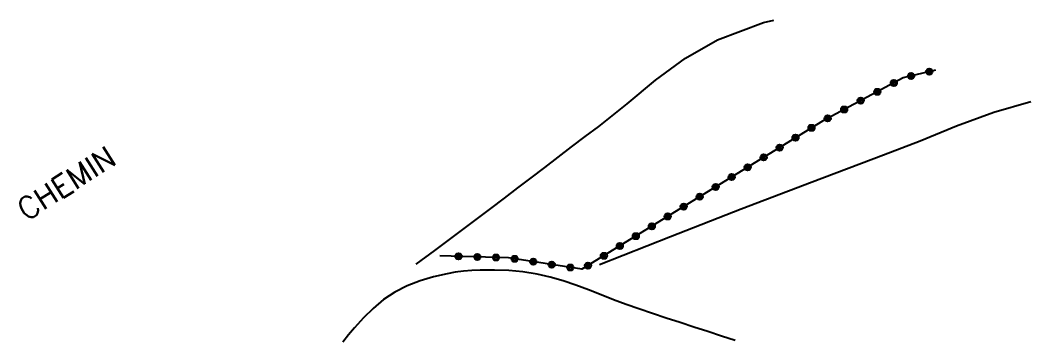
# Model space of a CAD drawing. Header units: millimetres. Extents: x 175000 to 176000, y 162999 to 164000.
# Drawn here: x 175374.6 to 175455.4, y 163524.6 to 163550 of the extents above; entities that cross this region are included whole.
import ezdxf
from ezdxf.enums import TextEntityAlignment as Align

# ---------------------------------------------------------------- set-up
doc = ezdxf.new("R2010")
doc.units = ezdxf.units.MM
doc.layers.get('0').update_dxf_attribs({"linetype": 'CONTINUOUS'})
for name, color, linetype in [('W0214', 2, 'CONTINUOUS'), ('W0300', 7, 'CONTINUOUS'), ('W0323', 7, 'CONTINUOUS'), ('W0510', 5, 'CONTINUOUS'), ('W0989', 7, 'CONTINUOUS')]:
    doc.layers.add(name, color=color, linetype=linetype)
doc.styles.get("Standard").update_dxf_attribs({"font": 'romans.shx', "width": 0.85})

# ---------------------------------------------------------------- blocks, each defined once
blk = doc.blocks.new('t323o')
at = {"color": 0, "linetype": 'Continuous'}
for radius in [0.25, 0.15]:
    blk.add_circle((0, 0), radius, dxfattribs=at)

msp = doc.modelspace()

# ---------------------------------------------------------------- linework, layer by layer
at = {"layer": 'W0214'}
msp.add_lwpolyline([(175406.287, 163530.442), (175407.782, 163531.554), (175409.275, 163532.669), (175410.766, 163533.787), (175412.255, 163534.907), (175413.334, 163535.724), (175414.411, 163536.544), (175415.486, 163537.367), (175416.561, 163538.19), (175417.636, 163539.012), (175418.713, 163539.832), (175419.793, 163540.649), (175420.877, 163541.46), (175423.162, 163543.267), (175425.428, 163545.153), (175427.804, 163546.93), (175430.38, 163548.389), (175434.049, 163549.765), (175434.87, 163549.961)], dxfattribs=at)
at = {"layer": 'W0300'}
msp.add_lwpolyline([(175455.423, 163543.426), (175452.46, 163542.573), (175449.496, 163541.48), (175446.574, 163540.298), (175443.649, 163539.155), (175437.957, 163537.011), (175432.277, 163534.838), (175426.607, 163532.636), (175420.949, 163530.406)], dxfattribs=at)
at = {"layer": 'W0323'}
msp.add_lwpolyline([(175447.803, 163545.974), (175445.226, 163545.345), (175438.763, 163541.888), (175419.538, 163530.039), (175413.674, 163530.957), (175408.171, 163531.127)], dxfattribs=at)
at = {"layer": 'W0510'}
msp.add_lwpolyline([(175431.796, 163524.344), (175430.694, 163524.704), (175429.591, 163525.063), (175428.488, 163525.422), (175427.385, 163525.781), (175426.283, 163526.142), (175425.182, 163526.506), (175424.082, 163526.873), (175423.07, 163527.229), (175422.067, 163527.61), (175421.069, 163528.003), (175420.07, 163528.393), (175419.061, 163528.77), (175418.04, 163529.116), (175417.005, 163529.418), (175415.953, 163529.663), (175414.821, 163529.842), (175413.681, 163529.937), (175412.539, 163529.969), (175411.398, 163529.962), (175410.734, 163529.939), (175410.071, 163529.891), (175409.411, 163529.81), (175408.756, 163529.687), (175407.681, 163529.428), (175406.615, 163529.119), (175405.572, 163528.727), (175404.576, 163528.222), (175403.676, 163527.614), (175402.852, 163526.91), (175402.085, 163526.151), (175401.349, 163525.37), (175400.866, 163524.81), (175400.417, 163524.222)], dxfattribs=at)

# ---------------------------------------------------------------- block references
at = {"layer": 'W0323'}
for p, rotation in [((175447.311, 163545.854), 193.7198780307013), ((175444.473, 163544.942), 208.1419218398414), ((175445.854, 163545.498), 193.7198780307013), ((175443.151, 163544.235), 208.1419218398414), ((175441.828, 163543.527), 208.1419218398414), ((175440.505, 163542.82), 208.1419218398414), ((175439.183, 163542.112), 208.1419218398414), ((175437.891, 163541.351), 211.6468942623511), ((175436.614, 163540.564), 211.6468942623511), ((175435.337, 163539.777), 211.6468942623511), ((175434.06, 163538.99), 211.6468942623511), ((175432.783, 163538.203), 211.6468942623511), ((175431.506, 163537.415), 211.6468942623511), ((175430.229, 163536.628), 211.6468942623511), ((175428.952, 163535.841), 211.6468942623511), ((175427.676, 163535.054), 211.6468942623511), ((175426.399, 163534.267), 211.6468942623511), ((175425.122, 163533.48), 211.6468942623511), ((175423.845, 163532.693), 211.6468942623511), ((175422.568, 163531.906), 211.6468942623511), ((175409.67, 163531.081), 178.2305677252497), ((175411.17, 163531.034), 178.2305677252497), ((175412.669, 163530.988), 178.2305677252497), ((175414.162, 163530.881), 171.1026502702448), ((175415.644, 163530.649), 171.1026502702448), ((175421.291, 163531.119), 211.6468942623511), ((175417.126, 163530.417), 171.1026502702448), ((175418.608, 163530.185), 171.1026502702448), ((175420.014, 163530.332), 211.6468942623511)]:
    msp.add_blockref('t323o', p, dxfattribs=dict(at, rotation=rotation))

# ---------------------------------------------------------------- texts
at = {"layer": 'W0989'}
msp.add_text('CHEMIN', height=1.75, rotation=32.47983, dxfattribs=at).set_placement((175374.645, 163534.595), align=Align.MIDDLE_LEFT)

doc.saveas('drawing.dxf')
